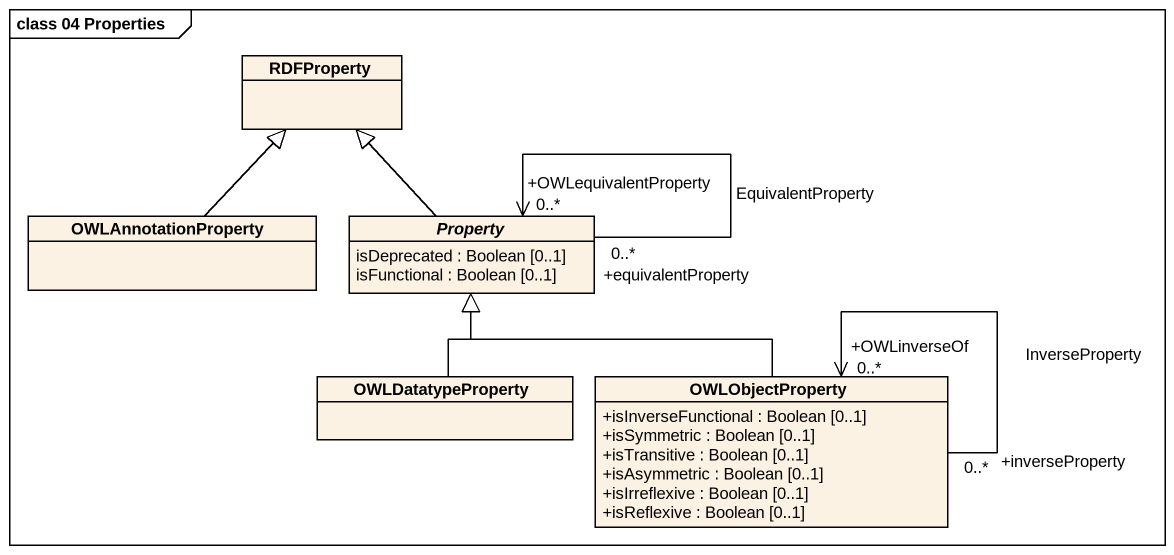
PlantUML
@startuml
mainframe class 04 Properties
hide circle
hide empty members
skinparam classAttributeIconSize 0
class RDFProperty
class OWLAnnotationProperty
abstract class Property {
  isDeprecated : Boolean [0..1]
  isFunctional : Boolean [0..1]
}
class OWLDatatypeProperty
class OWLObjectProperty {
  +isInverseFunctional : Boolean [0..1]
  +isSymmetric : Boolean [0..1]
  +isTransitive : Boolean [0..1]
  +isAsymmetric : Boolean [0..1]
  +isIrreflexive : Boolean [0..1]
  +isReflexive : Boolean [0..1]
}
OWLAnnotationProperty -up-|> RDFProperty
Property -up-|> RDFProperty
Property "+equivalentProperty\n0..*" --> "+OWLequivalentProperty\n0..*" Property : EquivalentProperty
OWLDatatypeProperty -up-|> Property
OWLObjectProperty -up-|> Property
OWLObjectProperty "+inverseProperty\n0..*" --> "+OWLinverseOf\n0..*" OWLObjectProperty : InverseProperty
@enduml
